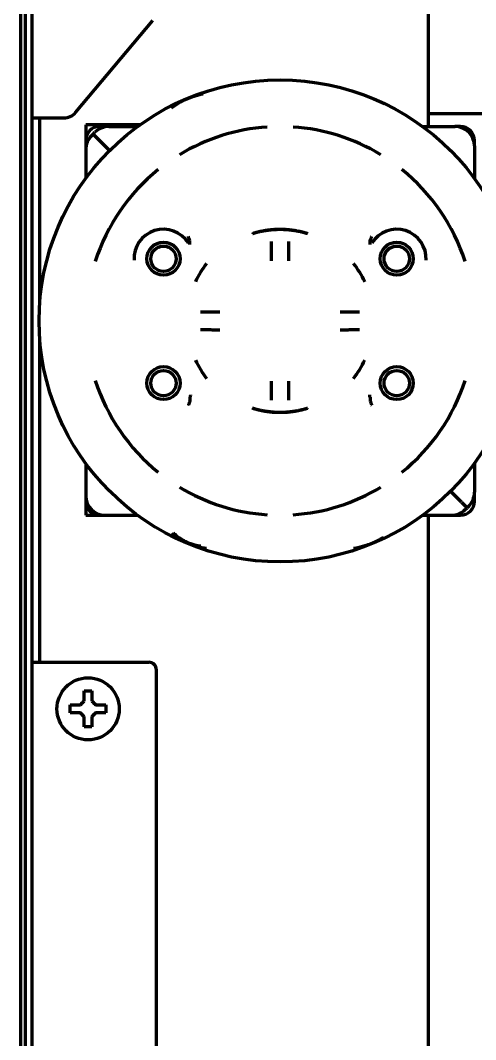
# Model space of a CAD drawing. Header units: inches. Extents: x -2405 to 7588, y 441 to 5654.
# Drawn here: x 2142.3 to 2200.8, y 4702.8 to 4833.9 of the extents above; entities that cross this region are included whole.
import ezdxf

# ---------------------------------------------------------------- set-up
doc = ezdxf.new("R2010")
doc.units = ezdxf.units.IN

msp = doc.modelspace()

# ---------------------------------------------------------------- linework, layer by layer
at = {"linetype": 'Continuous', "lineweight": 70}
for p, q in [((2143.78, 4821.33), (2143.78, 5391.09)), ((2142.28, 5138.33), (2142.28, 4651.53)), ((2142.95, 4654.53), (2142.95, 5137.33)), ((2194.78, 4820.23), (2194.78, 4902.04)), ((2149.37, 4822.05), (2159.31, 4833.88)), ((2202.58, 4821.88), (2194.78, 4821.88)), ((2143.78, 4821.33), (2145.78, 4821.33)), ((2143.78, 4751.33), (2143.78, 4821.33)), ((2144.78, 4797.72), (2144.78, 4821.33)), ((2145.78, 4821.33), (2147.84, 4821.33)), ((2157.62, 4820.43), (2150.68, 4820.43)), ((2150.68, 4820.43), (2150.68, 4818.43)), ((2151.63, 4819.27), (2151.41, 4819.05)), ((2151.63, 4819.27), (2151.86, 4819.5)), ((2151.63, 4819.27), (2152.34, 4818.57)), ((2151.63, 4819.27), (2152.34, 4818.57)), ((2153.63, 4820.23), (2152.48, 4820.23)), ((2153.63, 4820.23), (2157.34, 4820.23)), ((2194, 4820.23), (2198.18, 4820.23)), ((2198.88, 4820.23), (2198.17, 4820.23)), ((2150.68, 4818.43), (2150.68, 4817.28)), ((2153.75, 4817.15), (2152.34, 4818.57)), ((2153.75, 4817.15), (2152.34, 4818.57)), ((2200.68, 4817.73), (2200.68, 4818.43)), ((2150.68, 4817.28), (2150.68, 4813.56)), ((2200.68, 4817.73), (2200.68, 4813.56)), ((2164.09, 4805.07), (2164.09, 4805.39)), ((2187.26, 4805.07), (2187.26, 4805.39)), ((2144.78, 4751.33), (2144.78, 4792.74)), ((2164.09, 4785.4), (2164.09, 4785.08)), ((2187.26, 4785.4), (2187.26, 4785.08)), ((2150.68, 4776.9), (2150.68, 4772.73)), ((2200.68, 4776.9), (2200.68, 4773.19)), ((2199.01, 4771.9), (2197.6, 4773.31)), ((2199.01, 4771.9), (2197.6, 4773.31)), ((2150.68, 4772.73), (2150.68, 4772.03)), ((2150.68, 4772.03), (2150.68, 4770.23)), ((2200.68, 4772.03), (2200.68, 4773.19)), ((2199.01, 4771.9), (2199.72, 4771.19)), ((2199.01, 4771.9), (2199.72, 4771.19)), ((2199.49, 4770.97), (2199.72, 4771.19)), ((2199.94, 4771.42), (2199.72, 4771.19)), ((2150.68, 4770.23), (2152.48, 4770.23)), ((2152.48, 4770.23), (2153.18, 4770.23)), ((2153.18, 4770.23), (2157.35, 4770.23)), ((2194.01, 4770.23), (2197.72, 4770.23)), ((2194.78, 4669.53), (2194.78, 4770.24)), ((2197.72, 4770.23), (2198.88, 4770.23)), ((2143.78, 4669.53), (2143.78, 4751.33)), ((2143.78, 4751.33), (2145.78, 4751.33)), ((2145.78, 4751.33), (2158.78, 4751.33)), ((2159.78, 4695.42), (2159.78, 4750.33)), ((2148.68, 4745.33), (2148.68, 4745.83)), ((2153.28, 4745.83), (2153.28, 4745.33)), ((2148.68, 4744.83), (2148.68, 4745.33)), ((2153.28, 4745.33), (2153.28, 4744.83))]:
    msp.add_line(p, q, dxfattribs=at)
for centre, radius in [((2175.68, 4795.23), 31), ((2160.68, 4803.23), 2.13), ((2160.68, 4803.23), 1.63), ((2190.68, 4803.23), 2.13), ((2190.68, 4803.23), 1.63), ((2160.68, 4787.23), 2.13), ((2190.68, 4787.23), 2.13), ((2160.68, 4787.23), 1.63), ((2190.68, 4787.23), 1.63), ((2150.98, 4745.33), 4)]:
    msp.add_circle(centre, radius, dxfattribs=at)
for centre, radius, start, end in [((2147.84, 4823.33), 2, 270, 320), ((2152.48, 4818.43), 1.8, 90, 180), ((2153.63, 4817.73), 2.5, 90, 135), ((2175.68, 4795.23), 24.99, 93.8243, 121.1757), ((2175.68, 4795.23), 24.99, 58.8243, 86.1757), ((2198.18, 4817.73), 2.5, 0, 90), ((2198.88, 4818.43), 1.8, 0, 90), ((2153.18, 4817.28), 2.5, 135, 180), ((2175.68, 4795.23), 24.99, 128.8243, 162.147), ((2175.68, 4795.23), 24.99, 17.853, 51.1757), ((2160.68, 4803.23), 3.79, 32.2484, 182.8327), ((2190.68, 4803.23), 3.79, 357.1673, 147.7516), ((2175.68, 4795.23), 12, 142.0046, 155.1606), ((2175.68, 4795.23), 12, 24.8394, 37.9954), ((2175.68, 4795.23), 12, 204.8394, 217.9954), ((2175.68, 4795.23), 12, 322.0046, 335.1606), ((2175.68, 4795.23), 24.99, 197.853, 231.1757), ((2175.68, 4795.23), 24.99, 308.8243, 342.147), ((2175.68, 4795.23), 24.99, 238.8243, 266.1757), ((2175.68, 4795.23), 24.99, 273.8243, 301.1757), ((2153.18, 4772.73), 2.5, 180, 270), ((2152.48, 4772.03), 1.8, 180, 270), ((2198.88, 4772.03), 1.8, 270, 0), ((2198.18, 4773.19), 2.5, 315, 0), ((2197.72, 4772.73), 2.5, 270, 315), ((2158.78, 4750.33), 1, 0, 90)]:
    msp.add_arc(centre, radius, start, end, dxfattribs=at)
for points, knots in [([(2165.78, 4824.41), (2165.73, 4824.4), (2165.67, 4824.39), (2165.41, 4824.33), (2165.21, 4824.28), (2164.81, 4824.17), (2164.62, 4824.11), (2164.37, 4824.02), (2164.32, 4824.01), (2164.22, 4823.97), (2164.17, 4823.95), (2164.03, 4823.9), (2163.93, 4823.86), (2163.74, 4823.78), (2163.64, 4823.74), (2163.45, 4823.65), (2163.36, 4823.61), (2163.08, 4823.47), (2162.89, 4823.38), (2162.62, 4823.22), (2162.53, 4823.17), (2162.36, 4823.06), (2162.27, 4823.01), (2162.01, 4822.84), (2161.84, 4822.72), (2161.67, 4822.6)], [0, 0, 0, 0, 0.037205, 0.037205, 0.174747, 0.174747, 0.312289, 0.312289, 0.346675, 0.346675, 0.38106, 0.38106, 0.449832, 0.449832, 0.518603, 0.518603, 0.587374, 0.587374, 0.724916, 0.724916, 0.793687, 0.793687, 0.862458, 0.862458, 1, 1, 1, 1]), ([(2164.08, 4805.52), (2164.05, 4805.61), (2164.02, 4805.71), (2163.97, 4805.84), (2163.95, 4805.89), (2163.93, 4805.96), (2163.92, 4805.98), (2163.9, 4806.03), (2163.9, 4806.05), (2163.89, 4806.07)], [0, 0, 0, 0, 0.5, 0.5, 0.75, 0.75, 0.875, 0.875, 1, 1, 1, 1]), ([(2187.27, 4805.52), (2187.3, 4805.61), (2187.33, 4805.71), (2187.38, 4805.84), (2187.4, 4805.89), (2187.42, 4805.96), (2187.43, 4805.98), (2187.45, 4806.03), (2187.45, 4806.05), (2187.46, 4806.07)], [0, 0, 0, 0, 0.5, 0.5, 0.75, 0.75, 0.875, 0.875, 1, 1, 1, 1]), ([(2164.09, 4805.39), (2164.09, 4805.41), (2164.09, 4805.43), (2164.09, 4805.48), (2164.08, 4805.5), (2164.08, 4805.52)], [0, 0, 0, 0, 0.5, 0.5, 1, 1, 1, 1]), ([(2174.55, 4805.45), (2174.55, 4805.36), (2174.55, 4805.28), (2174.55, 4805.1), (2174.55, 4804.92), (2174.55, 4804.72), (2174.55, 4804.6), (2174.55, 4804.57), (2174.55, 4804.52), (2174.55, 4804.49), (2174.55, 4804.41), (2174.55, 4804.36), (2174.55, 4804.2), (2174.55, 4803.99), (2174.55, 4803.76), (2174.55, 4803.6), (2174.55, 4803.51), (2174.55, 4803.43), (2174.55, 4803.37), (2174.55, 4803.34), (2174.55, 4803.2), (2174.55, 4803.08), (2174.55, 4802.96)], [0, 0, 0, 0, 0.125, 0.125, 0.25, 0.375, 0.375, 0.40625, 0.40625, 0.4375, 0.4375, 0.5, 0.5, 0.625, 0.75, 0.75, 0.8125, 0.84375, 0.84375, 0.875, 0.875, 1, 1, 1, 1]), ([(2176.8, 4802.96), (2176.8, 4803.08), (2176.8, 4803.2), (2176.8, 4803.42), (2176.8, 4803.65), (2176.8, 4803.87), (2176.8, 4804.01), (2176.8, 4804.04), (2176.8, 4804.09), (2176.8, 4804.12), (2176.8, 4804.2), (2176.8, 4804.25), (2176.8, 4804.41), (2176.8, 4804.62), (2176.8, 4804.82), (2176.8, 4804.96), (2176.8, 4805.03), (2176.8, 4805.1), (2176.8, 4805.14), (2176.8, 4805.17), (2176.8, 4805.28), (2176.8, 4805.36), (2176.8, 4805.45)], [0, 0, 0, 0, 0.125, 0.125, 0.25, 0.375, 0.375, 0.40625, 0.40625, 0.4375, 0.4375, 0.5, 0.5, 0.625, 0.75, 0.75, 0.8125, 0.84375, 0.84375, 0.875, 0.875, 1, 1, 1, 1]), ([(2187.26, 4805.39), (2187.26, 4805.41), (2187.26, 4805.43), (2187.26, 4805.48), (2187.27, 4805.5), (2187.27, 4805.52)], [0, 0, 0, 0, 0.5, 0.5, 1, 1, 1, 1]), ([(2167.94, 4796.36), (2167.83, 4796.36), (2167.71, 4796.36), (2167.49, 4796.36), (2167.26, 4796.36), (2167.04, 4796.36), (2166.9, 4796.36), (2166.87, 4796.36), (2166.82, 4796.36), (2166.79, 4796.36), (2166.71, 4796.36), (2166.65, 4796.36), (2166.5, 4796.36), (2166.29, 4796.36), (2166.09, 4796.36), (2165.95, 4796.36), (2165.88, 4796.36), (2165.81, 4796.36), (2165.76, 4796.36), (2165.74, 4796.36), (2165.63, 4796.35), (2165.54, 4796.35), (2165.46, 4796.35)], [0, 0, 0, 0, 0.125, 0.125, 0.25, 0.375, 0.375, 0.40625, 0.40625, 0.4375, 0.4375, 0.5, 0.5, 0.625, 0.75, 0.75, 0.8125, 0.84375, 0.84375, 0.875, 0.875, 1, 1, 1, 1]), ([(2185.89, 4796.35), (2185.81, 4796.35), (2185.72, 4796.35), (2185.54, 4796.36), (2185.36, 4796.36), (2185.16, 4796.36), (2185.04, 4796.36), (2185.01, 4796.36), (2184.96, 4796.36), (2184.93, 4796.36), (2184.86, 4796.36), (2184.8, 4796.36), (2184.64, 4796.36), (2184.43, 4796.36), (2184.21, 4796.36), (2184.04, 4796.36), (2183.95, 4796.36), (2183.87, 4796.36), (2183.81, 4796.36), (2183.78, 4796.36), (2183.64, 4796.36), (2183.52, 4796.36), (2183.41, 4796.36)], [0, 0, 0, 0, 0.125, 0.125, 0.25, 0.375, 0.375, 0.40625, 0.40625, 0.4375, 0.4375, 0.5, 0.5, 0.625, 0.75, 0.75, 0.8125, 0.84375, 0.84375, 0.875, 0.875, 1, 1, 1, 1]), ([(2165.46, 4794.11), (2165.54, 4794.11), (2165.63, 4794.11), (2165.81, 4794.11), (2165.99, 4794.11), (2166.19, 4794.11), (2166.31, 4794.11), (2166.34, 4794.11), (2166.39, 4794.11), (2166.42, 4794.11), (2166.49, 4794.11), (2166.55, 4794.11), (2166.71, 4794.11), (2166.92, 4794.1), (2167.14, 4794.1), (2167.31, 4794.1), (2167.4, 4794.1), (2167.48, 4794.1), (2167.54, 4794.1), (2167.57, 4794.1), (2167.71, 4794.1), (2167.83, 4794.1), (2167.94, 4794.1)], [0, 0, 0, 0, 0.125, 0.125, 0.25, 0.375, 0.375, 0.40625, 0.40625, 0.4375, 0.4375, 0.5, 0.5, 0.625, 0.75, 0.75, 0.8125, 0.84375, 0.84375, 0.875, 0.875, 1, 1, 1, 1]), ([(2183.41, 4794.1), (2183.52, 4794.1), (2183.64, 4794.1), (2183.87, 4794.1), (2184.09, 4794.1), (2184.31, 4794.1), (2184.45, 4794.1), (2184.48, 4794.1), (2184.53, 4794.11), (2184.56, 4794.11), (2184.64, 4794.11), (2184.7, 4794.11), (2184.86, 4794.11), (2185.06, 4794.11), (2185.26, 4794.11), (2185.4, 4794.11), (2185.47, 4794.11), (2185.54, 4794.11), (2185.59, 4794.11), (2185.61, 4794.11), (2185.72, 4794.11), (2185.81, 4794.11), (2185.89, 4794.11)], [0, 0, 0, 0, 0.125, 0.125, 0.25, 0.375, 0.375, 0.40625, 0.40625, 0.4375, 0.4375, 0.5, 0.5, 0.625, 0.75, 0.75, 0.8125, 0.84375, 0.84375, 0.875, 0.875, 1, 1, 1, 1]), ([(2174.55, 4787.5), (2174.55, 4787.39), (2174.55, 4787.27), (2174.55, 4787.04), (2174.55, 4786.82), (2174.55, 4786.59), (2174.55, 4786.46), (2174.55, 4786.43), (2174.55, 4786.37), (2174.55, 4786.35), (2174.55, 4786.27), (2174.55, 4786.21), (2174.55, 4786.05), (2174.55, 4785.85), (2174.55, 4785.65), (2174.55, 4785.51), (2174.55, 4785.44), (2174.55, 4785.37), (2174.55, 4785.32), (2174.55, 4785.3), (2174.55, 4785.19), (2174.55, 4785.1), (2174.55, 4785.02)], [0, 0, 0, 0, 0.125, 0.125, 0.25, 0.375, 0.375, 0.40625, 0.40625, 0.4375, 0.4375, 0.5, 0.5, 0.625, 0.75, 0.75, 0.8125, 0.84375, 0.84375, 0.875, 0.875, 1, 1, 1, 1]), ([(2176.8, 4785.02), (2176.8, 4785.1), (2176.8, 4785.19), (2176.8, 4785.36), (2176.8, 4785.55), (2176.8, 4785.74), (2176.8, 4785.87), (2176.8, 4785.9), (2176.8, 4785.95), (2176.8, 4785.97), (2176.8, 4786.05), (2176.8, 4786.1), (2176.8, 4786.26), (2176.8, 4786.48), (2176.8, 4786.7), (2176.8, 4786.87), (2176.8, 4786.95), (2176.8, 4787.04), (2176.8, 4787.1), (2176.8, 4787.13), (2176.8, 4787.27), (2176.8, 4787.39), (2176.8, 4787.5)], [0, 0, 0, 0, 0.125, 0.125, 0.25, 0.375, 0.375, 0.40625, 0.40625, 0.4375, 0.4375, 0.5, 0.5, 0.625, 0.75, 0.75, 0.8125, 0.84375, 0.84375, 0.875, 0.875, 1, 1, 1, 1]), ([(2164.09, 4785.08), (2164.09, 4785.05), (2164.09, 4785.03), (2164.09, 4784.99), (2164.08, 4784.97), (2164.08, 4784.94)], [0, 0, 0, 0, 0.5, 0.5, 1, 1, 1, 1]), ([(2164.15, 4785.71), (2164.14, 4785.67), (2164.14, 4785.62), (2164.12, 4785.51), (2164.11, 4785.46), (2164.09, 4785.4)], [0, 0, 0, 0, 0.5, 0.5, 1, 1, 1, 1]), ([(2187.26, 4785.4), (2187.24, 4785.46), (2187.23, 4785.51), (2187.22, 4785.62), (2187.21, 4785.67), (2187.2, 4785.71)], [0, 0, 0, 0, 0.5, 0.5, 1, 1, 1, 1]), ([(2187.26, 4785.08), (2187.26, 4785.05), (2187.26, 4785.03), (2187.26, 4784.99), (2187.27, 4784.97), (2187.27, 4784.94)], [0, 0, 0, 0, 0.5, 0.5, 1, 1, 1, 1]), ([(2164.08, 4784.94), (2164.05, 4784.85), (2164.02, 4784.76), (2163.97, 4784.62), (2163.95, 4784.58), (2163.93, 4784.51), (2163.92, 4784.48), (2163.9, 4784.44), (2163.9, 4784.41), (2163.89, 4784.39)], [0, 0, 0, 0, 0.5, 0.5, 0.75, 0.75, 0.875, 0.875, 1, 1, 1, 1]), ([(2187.27, 4784.94), (2187.3, 4784.85), (2187.33, 4784.76), (2187.38, 4784.62), (2187.4, 4784.58), (2187.42, 4784.51), (2187.43, 4784.48), (2187.45, 4784.44), (2187.45, 4784.41), (2187.46, 4784.39)], [0, 0, 0, 0, 0.5, 0.5, 0.75, 0.75, 0.875, 0.875, 1, 1, 1, 1]), ([(2161.67, 4767.87), (2161.84, 4767.74), (2162.01, 4767.63), (2162.35, 4767.4), (2162.53, 4767.29), (2162.89, 4767.09), (2163.08, 4767), (2163.31, 4766.88), (2163.36, 4766.86), (2163.45, 4766.81), (2163.5, 4766.79), (2163.64, 4766.73), (2163.83, 4766.65), (2164.03, 4766.57), (2164.22, 4766.5), (2164.32, 4766.46), (2164.52, 4766.39), (2164.61, 4766.36), (2164.76, 4766.31), (2164.81, 4766.3), (2164.91, 4766.27), (2164.96, 4766.25), (2165.21, 4766.18), (2165.41, 4766.13), (2165.82, 4766.05), (2166.02, 4766.01), (2166.23, 4765.98)], [0, 0, 0, 0, 0.125, 0.125, 0.25, 0.25, 0.375, 0.375, 0.40625, 0.40625, 0.4375, 0.4375, 0.5, 0.5625, 0.5625, 0.625, 0.625, 0.6875, 0.6875, 0.71875, 0.71875, 0.75, 0.75, 0.875, 0.875, 1, 1, 1, 1]), ([(2161.91, 4768), (2162.05, 4767.86), (2162.2, 4767.73), (2162.42, 4767.55), (2162.5, 4767.49), (2162.65, 4767.37), (2162.73, 4767.32), (2162.9, 4767.21), (2162.98, 4767.15), (2163.15, 4767.05), (2163.23, 4767), (2163.36, 4766.93), (2163.41, 4766.91), (2163.5, 4766.87), (2163.54, 4766.84), (2163.68, 4766.78), (2163.77, 4766.74), (2163.95, 4766.66), (2164.04, 4766.63), (2164.23, 4766.56), (2164.32, 4766.53), (2164.51, 4766.47), (2164.61, 4766.45), (2164.75, 4766.41), (2164.8, 4766.4), (2164.89, 4766.38), (2164.94, 4766.37), (2165.08, 4766.34), (2165.18, 4766.32), (2165.34, 4766.3), (2165.41, 4766.29), (2165.47, 4766.28)], [0, 0, 0, 0, 0.146226, 0.146226, 0.219338, 0.219338, 0.292451, 0.292451, 0.365564, 0.365564, 0.438677, 0.438677, 0.475233, 0.475233, 0.511789, 0.511789, 0.584902, 0.584902, 0.658015, 0.658015, 0.731128, 0.731128, 0.804241, 0.804241, 0.840797, 0.840797, 0.877353, 0.877353, 0.950466, 0.950466, 1, 1, 1, 1]), ([(2185.12, 4765.98), (2185.33, 4766.01), (2185.53, 4766.05), (2185.94, 4766.13), (2186.14, 4766.18), (2186.54, 4766.3), (2186.73, 4766.36), (2186.98, 4766.44), (2187.03, 4766.46), (2187.13, 4766.5), (2187.18, 4766.51), (2187.32, 4766.57), (2187.52, 4766.65), (2187.71, 4766.73), (2187.9, 4766.81), (2187.99, 4766.86), (2188.18, 4766.95), (2188.27, 4767), (2188.41, 4767.07), (2188.45, 4767.09), (2188.55, 4767.14), (2188.59, 4767.17), (2188.75, 4767.26), (2188.87, 4767.33), (2188.98, 4767.4)], [0, 0, 0, 0, 0.150469, 0.150469, 0.300939, 0.300939, 0.451408, 0.451408, 0.489025, 0.489025, 0.526642, 0.526642, 0.601877, 0.677112, 0.677112, 0.752346, 0.752346, 0.827581, 0.827581, 0.865198, 0.865198, 0.902816, 0.902816, 1, 1, 1, 1]), ([(2151.48, 4747.63), (2151.48, 4747.43), (2151.48, 4747.22), (2151.48, 4746.9), (2151.48, 4746.79), (2151.48, 4746.56), (2151.48, 4746.45), (2151.48, 4746.33)], [0, 0, 0, 0, 0.5, 0.5, 0.75, 0.75, 1, 1, 1, 1]), ([(2148.68, 4745.83), (2148.88, 4745.83), (2149.09, 4745.83), (2149.41, 4745.83), (2149.52, 4745.83), (2149.75, 4745.83), (2149.86, 4745.83), (2149.98, 4745.83)], [0, 0, 0, 0, 0.5, 0.5, 0.75, 0.75, 1, 1, 1, 1]), ([(2153.28, 4744.83), (2153.07, 4744.83), (2152.86, 4744.83), (2152.54, 4744.83), (2152.43, 4744.83), (2152.2, 4744.83), (2152.09, 4744.83), (2151.98, 4744.83)], [0, 0, 0, 0, 0.5, 0.5, 0.75, 0.75, 1, 1, 1, 1]), ([(2150.48, 4743.03), (2150.48, 4743.24), (2150.48, 4743.45), (2150.48, 4743.77), (2150.48, 4743.88), (2150.48, 4744.1), (2150.48, 4744.22), (2150.48, 4744.33)], [0, 0, 0, 0, 0.5, 0.5, 0.75, 0.75, 1, 1, 1, 1])]:
    msp.add_open_spline(points, degree=3, knots=knots, dxfattribs=at)
for points in [[(2172.18, 4806.47), (2172.18, 4806.47), (2172.18, 4806.48), (2172.21, 4806.49), (2172.25, 4806.5), (2172.3, 4806.52), (2172.38, 4806.55), (2172.47, 4806.57), (2172.57, 4806.61), (2172.7, 4806.64), (2172.84, 4806.68), (2172.99, 4806.72), (2173.16, 4806.76), (2173.33, 4806.79), (2173.53, 4806.83), (2173.73, 4806.87), (2173.94, 4806.9), (2174.15, 4806.94), (2174.38, 4806.96), (2174.61, 4806.99), (2174.84, 4807.01), (2175.08, 4807.02), (2175.32, 4807.03), (2175.56, 4807.04), (2175.79, 4807.04), (2176.03, 4807.03), (2176.27, 4807.02), (2176.51, 4807.01), (2176.74, 4806.99), (2176.97, 4806.96), (2177.2, 4806.94), (2177.41, 4806.9), (2177.62, 4806.87), (2177.82, 4806.83), (2178.02, 4806.79), (2178.2, 4806.76), (2178.36, 4806.72), (2178.51, 4806.68), (2178.65, 4806.64), (2178.78, 4806.61), (2178.88, 4806.57), (2178.97, 4806.55), (2179.05, 4806.52), (2179.1, 4806.5), (2179.15, 4806.49), (2179.17, 4806.48), (2179.18, 4806.47), (2179.18, 4806.47)], [(2179.18, 4806.47), (2179.18, 4806.47), (2179.17, 4806.47), (2179.15, 4806.48), (2179.1, 4806.49), (2179.05, 4806.5), (2178.97, 4806.52), (2178.88, 4806.55), (2178.78, 4806.58), (2178.65, 4806.61), (2178.52, 4806.64), (2178.36, 4806.68), (2178.2, 4806.71), (2178.02, 4806.75), (2177.83, 4806.78), (2177.63, 4806.82), (2177.42, 4806.85), (2177.2, 4806.88), (2176.97, 4806.91), (2176.74, 4806.93), (2176.51, 4806.95), (2176.27, 4806.96), (2176.04, 4806.97), (2175.8, 4806.98), (2175.55, 4806.98), (2175.31, 4806.97), (2175.08, 4806.96), (2174.84, 4806.95), (2174.61, 4806.93), (2174.38, 4806.91), (2174.15, 4806.88), (2173.93, 4806.85), (2173.72, 4806.82), (2173.52, 4806.78), (2173.33, 4806.75), (2173.15, 4806.71), (2172.99, 4806.68), (2172.83, 4806.64), (2172.7, 4806.61), (2172.57, 4806.58), (2172.47, 4806.55), (2172.38, 4806.52), (2172.3, 4806.5), (2172.25, 4806.49), (2172.21, 4806.48), (2172.18, 4806.47), (2172.18, 4806.47), (2172.18, 4806.47)], [(2179.18, 4783.99), (2179.18, 4783.99), (2179.17, 4783.99), (2179.15, 4783.98), (2179.1, 4783.96), (2179.05, 4783.94), (2178.97, 4783.92), (2178.88, 4783.89), (2178.78, 4783.86), (2178.65, 4783.83), (2178.51, 4783.79), (2178.36, 4783.75), (2178.2, 4783.71), (2178.02, 4783.67), (2177.82, 4783.63), (2177.62, 4783.6), (2177.41, 4783.56), (2177.2, 4783.53), (2176.97, 4783.5), (2176.74, 4783.48), (2176.51, 4783.46), (2176.27, 4783.44), (2176.03, 4783.43), (2175.79, 4783.43), (2175.56, 4783.43), (2175.32, 4783.43), (2175.08, 4783.44), (2174.84, 4783.46), (2174.61, 4783.48), (2174.38, 4783.5), (2174.15, 4783.53), (2173.94, 4783.56), (2173.73, 4783.6), (2173.53, 4783.63), (2173.33, 4783.67), (2173.16, 4783.71), (2172.99, 4783.75), (2172.84, 4783.79), (2172.7, 4783.83), (2172.57, 4783.86), (2172.47, 4783.89), (2172.38, 4783.92), (2172.3, 4783.94), (2172.25, 4783.96), (2172.21, 4783.98), (2172.18, 4783.99), (2172.18, 4783.99), (2172.18, 4783.99)], [(2172.18, 4783.99), (2172.18, 4783.99), (2172.18, 4783.99), (2172.21, 4783.99), (2172.25, 4783.98), (2172.3, 4783.96), (2172.38, 4783.94), (2172.47, 4783.92), (2172.57, 4783.89), (2172.7, 4783.86), (2172.83, 4783.83), (2172.99, 4783.79), (2173.15, 4783.75), (2173.33, 4783.72), (2173.52, 4783.68), (2173.72, 4783.65), (2173.93, 4783.62), (2174.15, 4783.59), (2174.38, 4783.56), (2174.61, 4783.54), (2174.84, 4783.52), (2175.08, 4783.5), (2175.31, 4783.49), (2175.55, 4783.49), (2175.8, 4783.49), (2176.04, 4783.49), (2176.27, 4783.5), (2176.51, 4783.52), (2176.74, 4783.54), (2176.97, 4783.56), (2177.2, 4783.59), (2177.42, 4783.62), (2177.63, 4783.65), (2177.83, 4783.68), (2178.02, 4783.72), (2178.2, 4783.75), (2178.36, 4783.79), (2178.52, 4783.83), (2178.65, 4783.86), (2178.78, 4783.89), (2178.88, 4783.92), (2178.97, 4783.94), (2179.05, 4783.96), (2179.1, 4783.98), (2179.15, 4783.99), (2179.17, 4783.99), (2179.18, 4783.99), (2179.18, 4783.99)], [(2150.48, 4746.33), (2150.48, 4746.39), (2150.48, 4746.5), (2150.48, 4746.66), (2150.48, 4746.82), (2150.48, 4746.97), (2150.48, 4747.12), (2150.48, 4747.28), (2150.48, 4747.45), (2150.48, 4747.57), (2150.48, 4747.63)], [(2150.48, 4747.63), (2150.64, 4747.63), (2150.98, 4747.63), (2151.31, 4747.63), (2151.48, 4747.63)], [(2149.98, 4745.83), (2150, 4745.86), (2150.05, 4745.9), (2150.12, 4745.98), (2150.19, 4746.05), (2150.26, 4746.12), (2150.33, 4746.19), (2150.4, 4746.26), (2150.45, 4746.31), (2150.48, 4746.33)], [(2151.48, 4746.33), (2151.5, 4746.31), (2151.55, 4746.26), (2151.63, 4746.18), (2151.7, 4746.11), (2151.77, 4746.04), (2151.84, 4745.97), (2151.91, 4745.9), (2151.95, 4745.86), (2151.98, 4745.83)], [(2151.98, 4745.83), (2152.03, 4745.83), (2152.14, 4745.83), (2152.3, 4745.83), (2152.46, 4745.83), (2152.61, 4745.83), (2152.77, 4745.83), (2152.92, 4745.83), (2153.09, 4745.83), (2153.21, 4745.83), (2153.28, 4745.83)], [(2149.98, 4744.83), (2149.92, 4744.83), (2149.81, 4744.83), (2149.65, 4744.83), (2149.49, 4744.83), (2149.34, 4744.83), (2149.19, 4744.83), (2149.03, 4744.83), (2148.86, 4744.83), (2148.74, 4744.83), (2148.68, 4744.83)], [(2150.48, 4744.33), (2150.45, 4744.36), (2150.4, 4744.41), (2150.32, 4744.48), (2150.25, 4744.56), (2150.18, 4744.63), (2150.11, 4744.69), (2150.04, 4744.76), (2150, 4744.81), (2149.98, 4744.83)], [(2151.98, 4744.83), (2151.95, 4744.81), (2151.9, 4744.76), (2151.83, 4744.69), (2151.76, 4744.62), (2151.69, 4744.55), (2151.62, 4744.48), (2151.55, 4744.4), (2151.5, 4744.36), (2151.48, 4744.33)], [(2151.48, 4744.33), (2151.48, 4744.28), (2151.48, 4744.17), (2151.48, 4744.01), (2151.48, 4743.85), (2151.48, 4743.69), (2151.48, 4743.54), (2151.48, 4743.39), (2151.48, 4743.22), (2151.48, 4743.1), (2151.48, 4743.03)], [(2151.48, 4743.03), (2151.31, 4743.03), (2150.98, 4743.03), (2150.64, 4743.03), (2150.48, 4743.03)]]:
    msp.add_open_spline(points, degree=3, dxfattribs=at)

doc.saveas('drawing.dxf')
